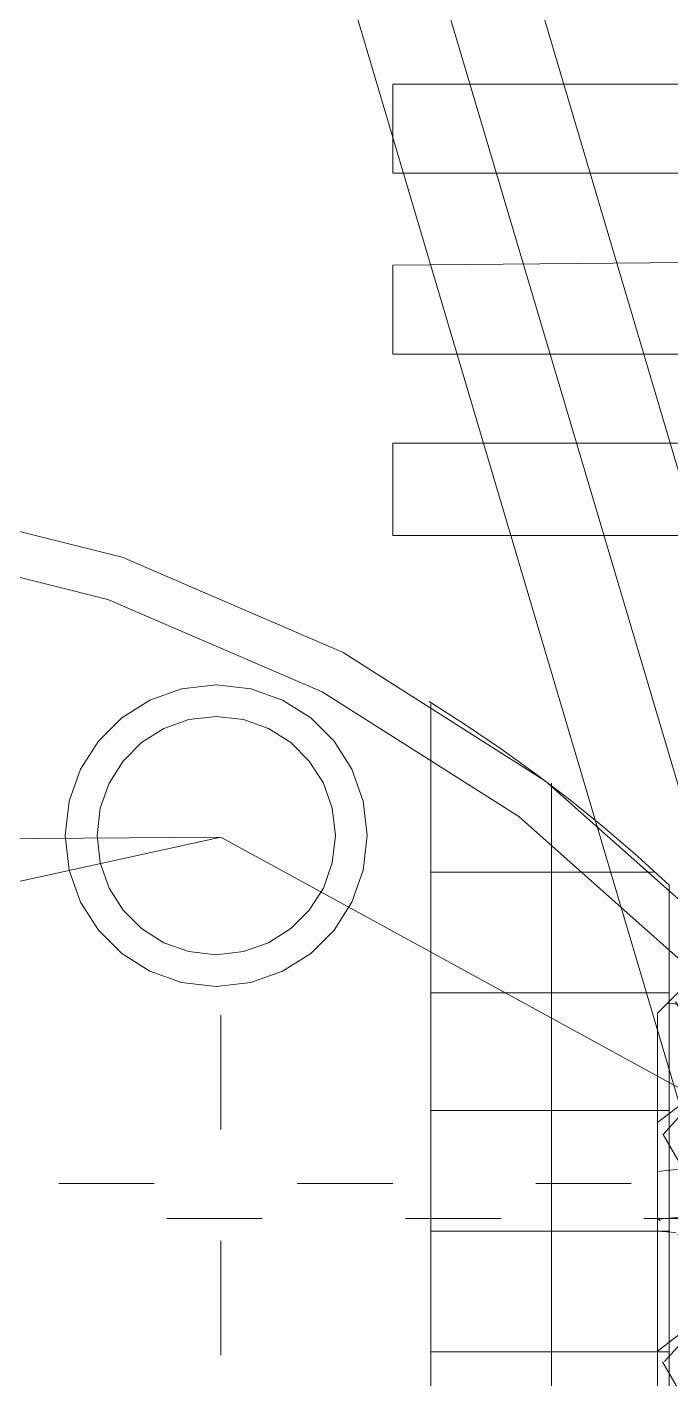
# Model space of a CAD drawing. Header units: metres. Extents: x 1 to 213, y 1 to 147.
# Drawn here: x 88.124 to 90.267, y 98.441 to 102.944 of the extents above; entities that cross this region are included whole.
import ezdxf

# ---------------------------------------------------------------- set-up
doc = ezdxf.new("R2010")
doc.units = ezdxf.units.M
for name, color, linetype, lineweight, plot in [('00-BASE-ARQUITECTURA', 8, 'Continuous', 0, False), ('PJ-GRAVILLA', 42, 'Continuous', 0, False), ('PJ-LIMITE-JARDIN', 7, 'Continuous', 0, False), ('PJ-RIEGO-SECTORES', 5, 'Continuous', 0, False)]:
    doc.layers.add(name, color=color, linetype=linetype, lineweight=lineweight, plot=plot)

msp = doc.modelspace()

# ---------------------------------------------------------------- hatches: boundary and pattern name
at = {"layer": 'PJ-GRAVILLA'}
h = msp.add_hatch(dxfattribs=at)
h.set_pattern_fill('GRAVEL', scale=0.03)
h.paths.add_polyline_path([(90.3111, 99.7479), (90.8843, 99.1746), (91.6781, 97.6312), (94.3239, 91.9868), (94.2798, 91.7222), (90.2229, 91.7663), (90.2229, 99.6597), (90.3111, 99.7479)])

# ---------------------------------------------------------------- linework, layer by layer
at = {"layer": '00-BASE-ARQUITECTURA'}
for points in [[(88.1344, 107.6854), (91.5423, 96.2024)], [(91.3666, 98.5613), (90.9585, 99.2741), (90.4484, 99.9007), (89.8497, 100.4325), (89.1759, 100.861), (88.4404, 101.1777), (87.6566, 101.3739), (86.838, 101.4412)], [(91.2325, 98.4984), (90.8364, 99.1902), (90.3414, 99.7982), (89.7605, 100.3143), (89.1067, 100.7301), (88.393, 101.0373), (87.6324, 101.2277), (86.838, 101.293)], [(89.2563, 100.2506), (89.243, 100.3658), (89.2052, 100.4716), (89.1458, 100.565), (89.068, 100.6428), (88.9746, 100.7022), (88.8688, 100.74), (88.7536, 100.7533), (88.6383, 100.74), (88.5325, 100.7022), (88.4391, 100.6428), (88.3613, 100.565), (88.3019, 100.4716), (88.2641, 100.3658), (88.2509, 100.2506), (88.2641, 100.1353), (88.3019, 100.0295), (88.3613, 99.9362), (88.4391, 99.8583), (88.5325, 99.799), (88.6383, 99.7611), (88.7536, 99.7479), (88.8688, 99.7611), (88.9746, 99.799), (89.068, 99.8583), (89.1458, 99.9362), (89.2052, 100.0295), (89.243, 100.1353), (89.2563, 100.2506)], [(90.2621, 100.085), (90.1555, 100.1822), (90.0463, 100.2763), (89.9344, 100.3672), (89.82, 100.4548), (89.7031, 100.539), (89.5837, 100.6199), (89.4621, 100.6974)], [(71.0635, 92.1279), (71.0635, 93.6836), (72.2277, 93.6836), (72.2277, 93.3661), (73.4554, 93.3661), (73.4659, 92.3819), (72.2594, 92.3819), (72.2594, 91.7257), (78.4295, 91.7257), (78.4295, 92.5194), (78.4084, 92.5194), (78.3766, 92.5194), (78.3766, 93.4931), (79.8583, 93.4931), (79.8583, 91.7257), (83.8588, 91.7151), (83.8588, 93.6836), (89.4679, 93.6942), (89.4679, 100.6898)], [(89.1504, 100.2506), (89.14, 100.3416), (89.1101, 100.4251), (89.0632, 100.4988), (89.0018, 100.5603), (88.9281, 100.6071), (88.8446, 100.637), (88.7536, 100.6474), (88.6626, 100.637), (88.579, 100.6071), (88.5053, 100.5603), (88.4439, 100.4988), (88.397, 100.4251), (88.3672, 100.3416), (88.3567, 100.2506), (88.3672, 100.1596), (88.397, 100.076), (88.4439, 100.0023), (88.5053, 99.9409), (88.579, 99.894), (88.6626, 99.8642), (88.7536, 99.8537), (88.8446, 99.8642), (88.9281, 99.894), (89.0018, 99.9409), (89.0632, 100.0023), (89.1101, 100.076), (89.14, 100.1596), (89.1504, 100.2506)], [(89.8701, 90.5298), (89.8701, 100.4252)], [(78.5248, 100.1712), (88.7694, 100.2453)], [(81.922, 98.7424), (88.7694, 100.2453)], [(104.5809, 91.821), (104.3481, 91.7151), (88.7694, 100.2453)], [(90.2088, 100.1289), (89.4679, 100.1289)], [(90.2617, 100.0865), (90.2617, 91.7257), (94.3998, 91.7257), (94.9713, 90.5298), (68.2589, 90.5298), (68.2589, 90.7838), (67.0524, 90.7838), (67.063, 92.1279), (71.0635, 92.1279)], [(90.2617, 90.5298), (90.2617, 100.0865)], [(90.2617, 99.7267), (89.4679, 99.7267)], [(88.7694, 99.2716), (88.7694, 99.6526)], [(90.2617, 99.3351), (89.4679, 99.3351)], [(88.2297, 99.0917), (88.5472, 99.0917)], [(89.0234, 99.0917), (89.3409, 99.0917)], [(89.8172, 99.0917), (90.1347, 99.0917)], [(88.5895, 98.9753), (88.907, 98.9753)], [(89.3833, 98.9753), (89.7008, 98.9753)], [(90.177, 98.9753), (90.6321, 98.9753)], [(88.7694, 98.5202), (88.7694, 98.9012)], [(90.2617, 98.933), (89.4679, 98.933)], [(90.2617, 98.5308), (89.4679, 98.5308)]]:
    msp.add_lwpolyline(points, dxfattribs=at)
for points in [[(90.9708, 99.1764), (89.1928, 105.1771), (88.6213, 105.0078), (90.3993, 99.007)], [(89.3409, 102.7535), (89.3409, 102.4572), (90.4416, 102.4572), (90.4416, 102.7535)], [(89.3409, 102.1503), (89.3409, 101.8539), (90.4416, 101.8539), (90.4416, 102.1609)], [(89.3409, 101.5576), (89.3409, 101.2507), (90.4416, 101.2507), (90.4416, 101.5576)]]:
    msp.add_lwpolyline(points, close=True, dxfattribs=at)
at = {"layer": 'PJ-LIMITE-JARDIN'}
msp.add_lwpolyline([(90.3111, 99.7479), (90.8843, 99.1746), (91.6781, 97.6312), (94.3239, 91.9868), (94.2798, 91.7222), (90.2229, 91.7663), (90.2229, 99.6597), (90.3111, 99.7479)], close=True, dxfattribs=at)
at = {"layer": 'PJ-RIEGO-SECTORES'}
msp.add_lwpolyline([(94.3239, 91.9868), (94.2798, 91.7222), (90.2229, 91.7663), (90.2229, 99.6597), (90.3111, 99.7479), (90.8843, 99.1746), (91.6781, 97.6312), (94.3239, 91.9868)], close=True, dxfattribs=at)

doc.saveas('drawing.dxf')
